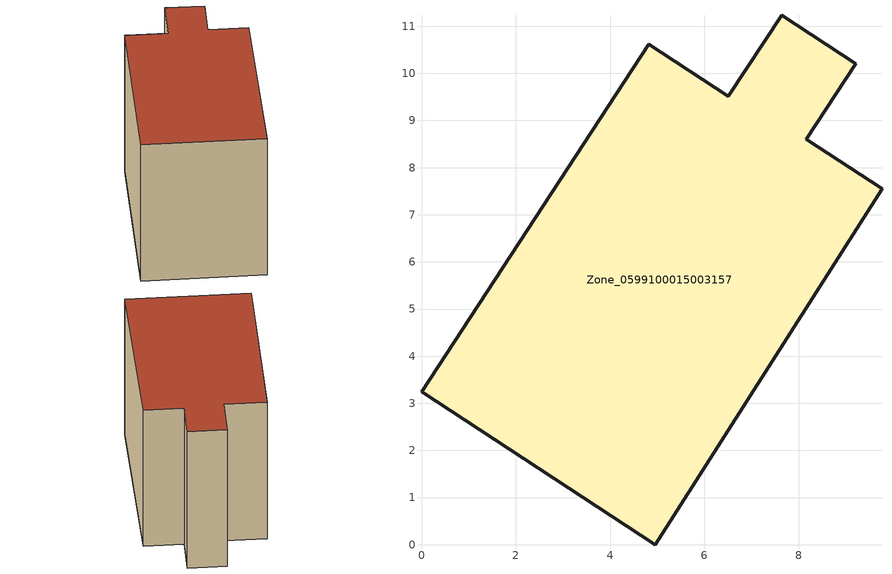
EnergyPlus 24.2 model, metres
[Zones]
Zone_0599100015003157
 floor ground (C_G): 4.96,0 0,3.24 4.82,10.62 6.51,9.51 7.64,11.23 9.21,10.2 8.16,8.6 9.77,7.55 z0.89
 wall outside (C_F): 8.16,8.6 9.21,10.2 7.64,11.23 6.51,9.51 4.82,10.62 0,3.24 4.96,0 9.77,7.55 8.16,8.6 z0.89:8.72
 roof outside (C_R): 4.96,0 9.77,7.55 8.16,8.6 9.21,10.2 7.64,11.23 6.51,9.51 4.82,10.62 0,3.24 z8.72
[BUILDING]
Pand.0599100015003157: North Axis=0; Terrain=City; Loads Convergence Tolerance Value=0.04; Temperature Convergence Tolerance Value=0.4; Solar Distribution=FullExterior; Maximum Number of Warmup Days=25; Minimum Number of Warmup Days=1
[Site:Location]
Rotterdam.The.Hague.AP_ZH_NLD Design_Conditions: Latitude=51.96; Longitude=4.45; Time Zone=1; Elevation=-4.5
[SITE:GROUNDTEMPERATURE:BUILDINGSURFACE]
18, 18, 18, 18, 18, 18, 18, 18, 18, 18, 18, 18
[MATERIAL] Thermal Absorptance=0.9; Solar Absorptance=0.7; Visible Absorptance=0.7
Name | Roughness | Thickness | Conductivity | Density | Specific Heat
G.TC.1965-1974 | MediumSmooth | 0.15 | 0.882353 | 540 | 1210
F.TC.1965-1974 | Rough | 0.3 | 0.697674 | 1920 | 840
R.TC.1965-1974 | MediumRough | 0.2 | 0.232558 | 1500 | 1000
[CONSTRUCTION]
C_G: G.TC.1965-1974
C_F: F.TC.1965-1974
C_R: R.TC.1965-1974
[ZONE]
Zone_0599100015003157: Type=1; Multiplier=1; Ceiling Height=Autocalculate; Volume=Autocalculate; Floor Area=autocalculate; Part of Total Floor Area=Yes
[ZONEINFILTRATION:DESIGNFLOWRATE]
Infil_Zone_0599100015003157: Zone or ZoneList or Space or SpaceList=Zone_0599100015003157; Schedule=AlwaysOn; Design Flow Rate Calculation Method=Flow/Area; Flow Rate per Floor Area=0.003; Constant Term Coefficient=1; Temperature Term Coefficient=0; Velocity Term Coefficient=0; Velocity Squared Term Coefficient=0
[HVACTEMPLATE:ZONE:IDEALLOADSAIRSYSTEM]
Zone_0599100015003157: Maximum Heating Supply Air Temperature=50; Minimum Cooling Supply Air Temperature=13; Maximum Heating Supply Air Humidity Ratio=0.0156; Minimum Cooling Supply Air Humidity Ratio=0.0077; Heating Limit=NoLimit; Cooling Limit=NoLimit; Dehumidification Control Type=ConstantSensibleHeatRatio; Cooling Sensible Heat Ratio=0.7; Dehumidification Setpoint=60; Humidification Control Type=None; Humidification Setpoint=30; Outdoor Air Method=None; Outdoor Air Flow Rate per Person=0.00944; Outdoor Air Flow Rate per Zone Floor Area=0; Outdoor Air Flow Rate per Zone=0; Demand Controlled Ventilation Type=None; Outdoor Air Economizer Type=NoEconomizer; Heat Recovery Type=None; Sensible Heat Recovery Effectiveness=0.7; Latent Heat Recovery Effectiveness=0.65
[ZONECONTROL:THERMOSTAT]
ThermostatControl_Zone_0599100015003157: Zone or ZoneList=Zone_0599100015003157; Control Type Schedule=DualSetpointControlType; Control 1=Thermostat_Zone_0599100015003157; Temperature Difference Between Cutout And Setpoint=0
[THERMOSTATSETPOINT:DUALSETPOINT]
Thermostat_Zone_0599100015003157: Heating Setpoint Temperature Schedule=HeatingSetpoint_Zone_0599100015003157; Cooling Setpoint Temperature Schedule=CoolingSetpoint_Zone_0599100015003157
[SCHEDULE:COMPACT]
HeatingSetpoint_Zone_0599100015003157: Through: 12/31, For: AllDays, Until: 24:00, 21
CoolingSetpoint_Zone_0599100015003157: Through: 12/31, For: AllDays, Until: 24:00, 24
DualSetpointControlType: Through: 12/31, For: AllDays, Until: 24:00, 4
AlwaysOn: Through: 12/31, For: AllDays, Until: 24:00, 1
